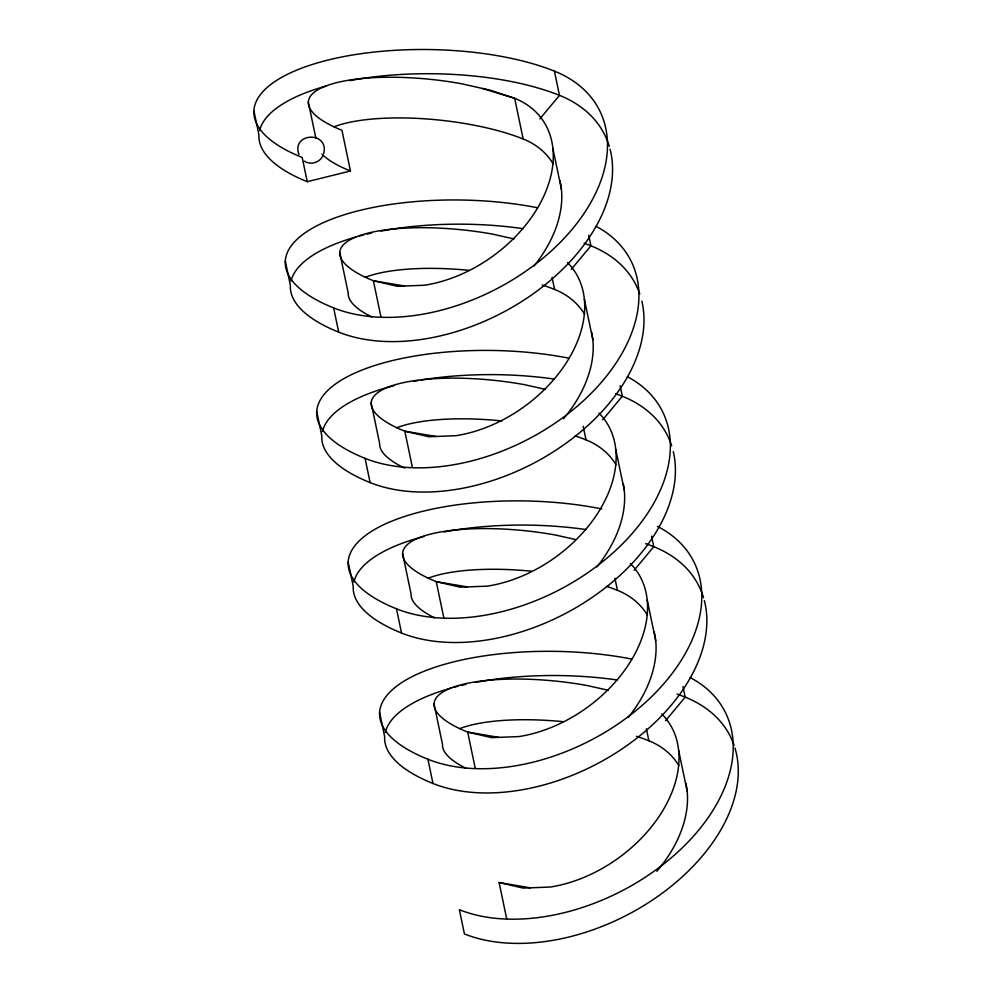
<?xml version="1.0" encoding="UTF-8"?>
<svg xmlns="http://www.w3.org/2000/svg" width="992" height="992" viewBox="0 0 992 992"><rect width="100%" height="100%" fill="white"/><g stroke="black" fill="none" stroke-linecap="round" stroke-linejoin="round"><path stroke-width="1.49" d="M323.665 153.624C329.555 130.808 290.892 132.32 298.939 154.541M322.76 156.042C319.585 162.626 310.372 165.354 304.346 161.101M539.846 118.928L559.476 95.344L554.416 71.126A174.493 64.753 0.8 0 0 307.731 65.968A174.493 64.753 0.8 0 0 302.2 157.455L307.26 181.685L350.461 170.996L341.955 130.299A120.652 34.98 6.1 0 1 325.426 86.168A120.652 34.98 6.1 0 1 461.404 83.725L490.135 90.185L514.662 98.282A120.652 82.609 -35.6 0 1 542.835 198.177A120.652 82.609 -35.6 0 1 424.539 285.237L397.37 286.291L373.389 280.748A120.652 34.98 6.1 0 1 356.86 236.617A120.652 34.98 6.1 0 1 492.838 234.174L514.005 238.936M571.28 269.378L590.91 245.793L588.69 235.203M602.702 419.827L622.331 396.242L620.124 385.652M634.136 570.276L653.765 546.691L651.558 536.102M665.57 720.725L685.199 697.14L682.98 686.551M404.525 286.006L373.389 280.748L380.94 316.919M435.947 436.455L404.823 431.198A120.652 34.98 6.1 0 1 388.294 387.066A120.652 34.98 6.1 0 1 524.26 384.623L545.439 389.385M467.381 586.904L436.244 581.647A120.652 34.98 6.1 0 1 419.715 537.515A120.652 34.98 6.1 0 1 555.694 535.072L575.36 539.487M498.815 737.354L467.678 732.096A120.652 34.98 6.1 0 1 451.149 687.964A120.652 34.98 6.1 0 1 587.128 685.522L608.294 690.283M506.664 918.716L499.112 882.545L530.249 887.803M499.112 882.545L523.094 888.088L550.262 887.034A120.652 82.609 -35.6 0 0 660.511 814.283A120.652 82.609 -35.6 0 0 661.8 713.967M482.571 88.486L514.662 98.282L523.156 138.979A120.652 82.609 -35.6 0 1 553.164 163.841M552.928 148.626L561.422 189.323M584.35 299.076L592.856 339.772M615.784 449.525L624.29 490.222M647.218 599.974L655.712 640.671M678.64 750.423L687.146 791.12M552.073 277.363L554.59 289.428A120.652 82.609 -35.6 0 1 584.598 314.29M583.184 426.312L586.024 439.878A120.652 82.609 -35.6 0 1 616.02 464.74M614.928 578.262L617.446 590.327A120.652 82.609 -35.6 0 1 647.454 615.189M646.362 728.711L648.88 740.776A120.652 82.609 -35.6 0 1 678.888 765.638M412.374 467.368L404.823 431.198L428.804 436.74L455.96 435.686A120.652 82.609 -35.6 0 0 566.221 362.936A120.652 82.609 -35.6 0 0 567.511 262.62M443.808 617.818L436.244 581.647L460.238 587.19L487.394 586.136A120.652 82.609 -35.6 0 0 597.643 513.385A120.652 82.609 -35.6 0 0 598.945 413.069M475.23 768.267L467.678 732.096L491.66 737.639L518.828 736.585A120.652 82.609 -35.6 0 0 629.077 663.834A120.652 82.609 -35.6 0 0 630.366 563.518M308.301 101.99L315.853 138.161M339.723 252.439L348.229 293.124A120.652 34.98 6.1 0 0 371.74 316.944M371.157 402.888L379.663 443.573A120.652 34.98 6.1 0 0 404.538 468.05M402.591 553.338L411.085 594.022A120.652 34.98 6.1 0 0 434.608 617.842M434.012 703.787L442.519 744.471A120.652 34.98 6.1 0 0 466.029 768.292M537.528 207.75A174.493 64.753 0.8 0 0 319.263 224.564A174.493 64.753 0.8 0 0 333.634 307.904L338.694 332.134A174.493 112.381 -27.2 0 0 527.781 297.55A174.493 112.381 -27.2 0 0 610.068 149.222M568.962 358.199A174.493 64.753 0.8 0 0 350.697 375.013A174.493 64.753 0.8 0 0 365.056 458.354L370.115 482.583A174.493 112.381 -27.2 0 0 558.26 448.632A174.493 112.381 -27.2 0 0 641.861 301.134M601.846 508.946A174.493 64.753 0.8 0 0 382.614 525.227A174.493 64.753 0.8 0 0 396.49 608.803L401.549 633.032A174.493 112.381 -27.2 0 0 589.694 599.081A174.493 112.381 -27.2 0 0 673.283 451.583M631.817 659.097A174.493 64.753 0.8 0 0 413.565 675.912A174.493 64.753 0.8 0 0 427.924 759.252L432.983 783.482A174.493 112.381 -27.2 0 0 622.071 748.898A174.493 112.381 -27.2 0 0 704.357 600.569M253.878 110.645L258.937 134.875A174.493 64.753 0.8 0 0 307.26 181.685M285.299 261.094L290.371 285.324A174.493 64.753 0.8 0 0 338.694 332.134M316.733 411.544L321.792 435.773A174.493 64.753 0.8 0 0 370.115 482.583M348.167 561.993L353.226 586.222A174.493 64.753 0.8 0 0 401.549 633.032M379.601 712.442L384.66 736.672A174.493 64.753 0.8 0 0 432.983 783.482M734.068 745.302A174.493 112.381 -27.2 0 0 685.199 697.14A174.493 64.753 0.8 0 0 677.077 694.09M734.985 748.142A174.493 112.381 -27.2 0 1 655.377 898.07A174.493 112.381 -27.2 0 1 464.417 933.931L459.346 909.701A174.493 112.381 -27.2 0 0 685.41 844.738A174.493 112.381 -27.2 0 0 690.209 677.573M685.956 783.606A120.652 82.609 -35.6 0 1 656.84 871.286M459.656 728.649A120.652 34.98 6.1 0 1 563.158 721.68M636.529 736.312A120.652 34.98 6.1 0 1 648.88 740.776M385.28 732.468A174.493 64.753 0.8 0 1 450.889 688.15M453.79 687.357A174.493 64.753 0.8 0 1 458.242 686.204M461.255 685.46A174.493 64.753 0.8 0 1 465.856 684.406M475.267 682.459A174.493 64.753 0.8 0 1 617.284 679.991M365.354 277.301A120.652 34.98 6.1 0 1 468.869 270.332M542.24 284.964A120.652 34.98 6.1 0 1 554.59 289.428M609.262 146.345A174.493 112.381 -27.2 0 0 559.476 95.344A174.493 64.753 0.8 0 0 349.544 80.662M290.991 281.108A174.493 64.753 0.8 0 1 356.599 236.803M359.501 236.009A174.493 64.753 0.8 0 1 363.952 234.856M366.966 234.112A174.493 64.753 0.8 0 1 371.566 233.058M380.965 231.111A174.493 64.753 0.8 0 1 522.995 228.644M584.189 243.238A174.493 64.753 0.8 0 1 590.91 245.793A174.493 112.381 -27.2 0 1 639.778 293.954M559.885 180.346A120.652 82.609 -35.6 0 1 534.031 265.98M350.461 170.996A120.652 34.98 6.1 0 1 322.003 154.07M333.932 126.852A120.652 34.98 6.1 0 1 523.156 138.979M259.557 130.659A174.493 64.753 0.8 0 1 326.616 85.944M554.416 71.126A174.493 112.381 -27.2 0 1 564.597 237.832A174.493 112.381 -27.2 0 1 333.634 307.904M396.788 427.75A120.652 34.98 6.1 0 1 501.778 420.93M575.124 435.885A120.652 34.98 6.1 0 1 586.024 439.878M322.425 431.557A174.493 64.753 0.8 0 1 393.886 385.677M413.825 381.3A174.493 64.753 0.8 0 1 418.14 380.519M421.067 380.023A174.493 64.753 0.8 0 1 554.416 379.093M615.61 393.688A174.493 64.753 0.8 0 1 622.331 396.242A174.493 112.381 -27.2 0 1 671.683 445.817M591.654 332.258A120.652 82.609 -35.6 0 1 563.53 418.773M595.907 226.226A174.493 112.381 -27.2 0 1 591.108 393.39A174.493 112.381 -27.2 0 1 365.056 458.354M428.222 578.2A120.652 34.98 6.1 0 1 531.724 571.231M606.558 586.334A120.652 34.98 6.1 0 1 617.446 590.327M353.846 582.006A174.493 64.753 0.8 0 1 423.832 536.511M443.833 532.01A174.493 64.753 0.8 0 1 585.85 529.542M645.643 543.641A174.493 64.753 0.8 0 1 653.765 546.691A174.493 112.381 -27.2 0 1 703.551 597.692M623.398 484.195A120.652 82.609 -35.6 0 1 596.899 566.878M627.341 376.675A174.493 112.381 -27.2 0 1 622.542 543.839A174.493 112.381 -27.2 0 1 396.49 608.803M657.386 526.405A174.493 112.381 -27.2 0 1 654.695 693.569A174.493 112.381 -27.2 0 1 427.924 759.252M654.174 631.693A120.652 82.609 -35.6 0 1 628.32 717.328"/></g></svg>
